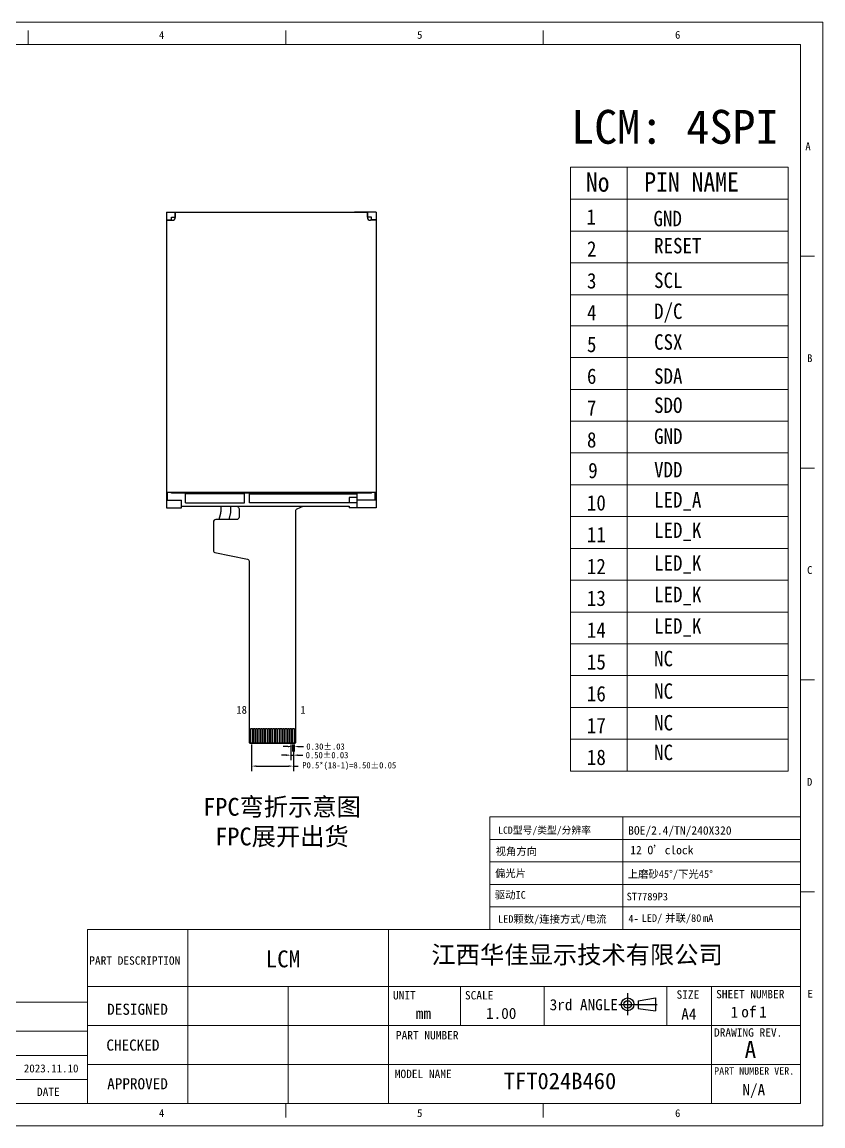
# Model space of a CAD drawing. Header units: millimetres. Extents: x 1912 to 2236, y 228 to 453.
# Drawn here: x 2072.4 to 2235.6, y 228 to 453.1 of the extents above; entities that cross this region are included whole.
import ezdxf
from ezdxf.enums import TextEntityAlignment as Align

# ---------------------------------------------------------------- set-up
doc = ezdxf.new("R2010")
doc.units = ezdxf.units.MM
for name, color, linetype in [('BL', 255, 'Continuous'), ('BL-Housing', 154, 'Continuous'), ('BL-Reflector', 87, 'Continuous'), ('DIM', 3, 'Continuous'), ('LCD', 3, 'Continuous'), ('标注', 3, 'Continuous')]:
    doc.layers.add(name, color=color, linetype=linetype)
doc.styles.add('ROMANS', font='')
doc.styles.get("Standard").update_dxf_attribs({"font": 'txt', "bigfont": 'gbcbig.shx'})
doc.styles.add('宋', font='')
doc.styles.add('宋体', font='')
doc.styles.get('ROMANS').set_extended_font_data('KaiTi_GB2312')
doc.styles.get('宋').set_extended_font_data('SimSun')
doc.styles.get('宋体').set_extended_font_data('SimSun')
doc.dimstyles.new('ISO-25$0', dxfattribs={"dimscale": 0.8, "dimtxt": 1.6, "dimasz": 1.2, "dimexe": 1.25, "dimexo": 0.3, "dimtad": 0, "dimzin": 1, "dimdsep": 46, "dimtxsty": 'Standard', "dimcen": 2, "dimclrd": 3, "dimclre": 3, "dimclrt": 3, "dimadec": 0, "dimazin": 0, "dimtfac": 1, "dimtmove": 0, "dimatfit": 3, "dimfxl": 0, "dimlwd": -1, "dimarcsym": 0})

# ---------------------------------------------------------------- blocks, each defined once
blk = doc.blocks.new('THIRD-PROJ_BL0')
at = {"linetype": 'Continuous'}
blk.add_line((257.13, 38.11), (257.13, 34.11), dxfattribs=at)
at = {"color": 7, "linetype": 'Continuous'}
for p, q in [((255.59, 36.06), (262.41, 36.06)), ((259.04, 36.73), (262.11, 37.22)), ((259.04, 36.73), (259.04, 35.31)), ((262.11, 37.22), (262.11, 34.94)), ((259.04, 35.31), (262.11, 34.94))]:
    blk.add_line(p, q, dxfattribs=at)
for centre, radius in [((257.13, 36.08), 1.14), ((257.13, 36.06), 0.67)]:
    blk.add_circle(centre, radius, dxfattribs=at)
blk = doc.blocks.new('1asdf234adf')
at = {"color": 6}
for p, q in [((1310.81, -5354.91), (1349.93, -5354.91)), ((1310.81, -5355.96), (1310.81, -5354.91)), ((1349.93, -5355.96), (1349.93, -5354.91)), ((1309.01, -5356.56), (1310.21, -5356.56)), ((1309.01, -5356.56), (1309.01, -5411.96)), ((1351.73, -5356.56), (1350.53, -5356.56)), ((1351.73, -5356.56), (1351.73, -5411.96)), ((1309.01, -5411.96), (1351.73, -5411.96))]:
    blk.add_line(p, q, dxfattribs=at)
for centre, start, end in [((1310.21, -5355.96), 270, 0), ((1350.53, -5355.96), 180, 270)]:
    blk.add_arc(centre, 0.6, start, end, dxfattribs=at)
blk = doc.blocks.new('zw$F565')
at = {"ltscale": 5}
for p, q in [((0, 58.71), (0.97, 58.71)), ((41.75, 59.24), (41.02, 59.24)), ((0.97, 2.95), (0.97, 3.2))]:
    blk.add_line(p, q, dxfattribs=at)
at = {"color": 7}
blk.add_line((38.86, 2.08), (37.22, 2.08), dxfattribs=at)
at = {"layer": 'BL-Housing', "color": 7, "ltscale": 5}
for p, q in [((0, 60.26), (4.4, 60.26)), ((0, 60.26), (0, 58.71)), ((0, 58.71), (0, 58.46)), ((0.97, 58.61), (0.97, 59.24)), ((0.97, 59.24), (1.8, 59.24)), ((1.7, 60.26), (1.7, 59.24)), ((1.8, 60.06), (1.7, 60.06)), ((42.72, 60.26), (38.32, 60.26)), ((41.02, 60.06), (40.92, 60.06)), ((41.02, 59.24), (41.02, 60.26)), ((41.75, 58.61), (41.75, 59.24)), ((42.72, 58.71), (41.75, 58.71)), ((42.52, 58.71), (42.52, 58.61)), ((42.72, 60.26), (42.72, 59.01)), ((42.72, 59.01), (42.72, 53.36)), ((42.72, 7.16), (42.72, 1.55)), ((0.2, 1.55), (0.2, 3.2)), ((41.75, 2.95), (41.75, 3.2)), ((0, 1.55), (3, 1.55)), ((3, 0), (3, 1.55)), ((3, 0.3), (37.22, 0.3)), ((37.22, 2.08), (37.22, 1.02)), ((37.22, 0.3), (37.22, 0)), ((42.72, 1.55), (38.86, 1.55)), ((42.52, 1.55), (42.52, 1.8))]:
    blk.add_line(p, q, dxfattribs=at)
at = {"layer": 'BL-Housing', "color": 7}
for p, q in [((0, 58.71), (0, 53.36)), ((0.2, 58.61), (0.2, 58.71)), ((42.52, 58.61), (42.52, 58.71)), ((0, 7.16), (0, 0)), ((3.86, 1.02), (3.86, 2.85)), ((15.86, 2.85), (3.86, 2.85)), ((15.86, 1.02), (15.86, 2.85)), ((16.86, 1.02), (16.86, 2.85)), ((16.86, 2.85), (38.86, 2.85)), ((38.86, 0), (38.86, 2.85)), ((42.52, 1.55), (42.52, 3.2)), ((0, 0), (3, 0)), ((3.86, 1.02), (15.86, 1.02)), ((38.86, 1.02), (16.86, 1.02)), ((42.72, 0), (37.22, 0)), ((42.72, 1.8), (42.72, 0))]:
    blk.add_line(p, q, dxfattribs=at)
at = {"layer": 'BL-Reflector', "color": 7}
blk.add_line((41.75, 2.95), (0.97, 2.95), dxfattribs=at)
blk.add_blockref('1asdf234adf', (-1309.01, 5415.17))
blk = doc.blocks.new('*D137')
at = {"layer": 'BL', "color": 3}
for p, q in [((2126.56, 305.38), (2125.6, 305.38)), ((2127.52, 305.38), (2127.82, 305.38)), ((2128.78, 305.38), (2129.74, 305.38))]:
    blk.add_line(p, q, dxfattribs=at)
at = {"layer": 'BL', "color": 3, "lineweight": -2}
for p, q in [((2127.52, 305.83), (2127.52, 304.38)), ((2127.82, 305.83), (2127.82, 304.38))]:
    blk.add_line(p, q, dxfattribs=at)
at = {"layer": 'BL', "color": 3}
for points in [[(2126.56, 305.22), (2126.56, 305.54), (2127.52, 305.38)], [(2128.78, 305.54), (2128.78, 305.22), (2127.82, 305.38)]]:
    blk.add_solid(points, dxfattribs=at)
at = {"layer": 'Defpoints', "color": 0}
for p in [(2127.52, 306.07), (2127.82, 306.07), (2127.82, 305.38)]:
    blk.add_point(p, dxfattribs=at)
at = {"layer": 'BL', "color": 7, "insert": (2134.23, 305.38), "char_height": 1.28, "attachment_point": 5, "style": '宋'}
blk.add_mtext('0.30%%P.03', dxfattribs=at)
blk = doc.blocks.new('*D138')
at = {"layer": 'BL', "color": 3, "lineweight": -2}
for p, q in [((2127.17, 305.83), (2127.17, 302.63)), ((2127.67, 305.83), (2127.67, 302.63))]:
    blk.add_line(p, q, dxfattribs=at)
at = {"layer": 'BL', "color": 3}
for p, q in [((2126.21, 303.63), (2125.25, 303.63)), ((2127.17, 303.63), (2127.67, 303.63)), ((2128.63, 303.63), (2129.59, 303.63))]:
    blk.add_line(p, q, dxfattribs=at)
for points in [[(2126.21, 303.47), (2126.21, 303.79), (2127.17, 303.63)], [(2128.63, 303.79), (2128.63, 303.47), (2127.67, 303.63)]]:
    blk.add_solid(points, dxfattribs=at)
at = {"layer": 'Defpoints', "color": 0}
for p in [(2127.17, 306.07), (2127.67, 306.07), (2127.67, 303.63)]:
    blk.add_point(p, dxfattribs=at)
at = {"layer": 'BL', "color": 7, "insert": (2134.54, 303.63), "char_height": 1.28, "attachment_point": 5, "style": '宋'}
blk.add_mtext('0.50%%P0.03', dxfattribs=at)
blk = doc.blocks.new('*D139')
at = {"layer": 'BL', "color": 3, "lineweight": -2}
for p, q in [((2119.17, 305.83), (2119.17, 300.4)), ((2127.67, 305.83), (2127.67, 300.4))]:
    blk.add_line(p, q, dxfattribs=at)
at = {"layer": 'BL', "color": 3}
for p, q in [((2120.13, 301.4), (2126.71, 301.4)), ((2127.67, 301.4), (2128.63, 301.4))]:
    blk.add_line(p, q, dxfattribs=at)
for points in [[(2120.13, 301.56), (2120.13, 301.24), (2119.17, 301.4)], [(2126.71, 301.24), (2126.71, 301.56), (2127.67, 301.4)]]:
    blk.add_solid(points, dxfattribs=at)
at = {"layer": 'Defpoints', "color": 0}
for p in [(2119.17, 306.07), (2127.67, 306.07), (2127.67, 301.4)]:
    blk.add_point(p, dxfattribs=at)
at = {"layer": 'BL', "color": 7, "insert": (2139.06, 301.4), "char_height": 1.28, "attachment_point": 5, "style": '宋'}
blk.add_mtext('P0.5*(18-1)=8.50%%P0.05', dxfattribs=at)

msp = doc.modelspace()

# ---------------------------------------------------------------- linework, layer by layer
at = {"color": 7, "linetype": 'Continuous', "lineweight": 9}
for p, q in [((1911.678, 453.083), (2235.596, 453.083)), ((2235.596, 453.083), (2235.596, 228.045)), ((2201.249, 448.537), (2231.05, 448.537)), ((2231.05, 448.537), (2231.05, 335.001)), ((1911.678, 228.045), (2235.596, 228.045))]:
    msp.add_line(p, q, dxfattribs=at)
at = {"linetype": 'Continuous', "lineweight": 9}
for p, q in [((2073.649, 448.537), (2073.649, 451.378)), ((2126.123, 448.537), (2126.123, 451.378)), ((2178.598, 448.537), (2178.598, 451.378)), ((1916.224, 448.537), (2231.05, 448.537)), ((2231.05, 448.537), (2231.05, 232.591)), ((2231.05, 405.348), (2233.892, 405.348)), ((2231.05, 362.159), (2233.892, 362.159)), ((2231.05, 318.969), (2233.892, 318.969)), ((2231.05, 275.78), (2233.892, 275.78)), ((1916.224, 232.591), (2231.05, 232.591)), ((2126.123, 232.591), (2126.123, 229.75)), ((2178.598, 232.591), (2178.598, 229.75))]:
    msp.add_line(p, q, dxfattribs=at)
at = {"lineweight": 9}
for p, q in [((2196.919, 448.537), (2213.985, 448.537)), ((2213.985, 448.537), (2231.05, 448.537)), ((2231.05, 344.683), (2231.05, 448.537)), ((2231.05, 411.076), (2231.05, 331.657))]:
    msp.add_line(p, q, dxfattribs=at)
at = {"color": 7, "lineweight": 9}
msp.add_line((2231.05, 448.537), (2231.05, 340.732), dxfattribs=at)
at = {"color": 4, "linetype": 'Continuous', "lineweight": 9}
for p, q in [((2231.05, 291.035), (2167.691, 291.035)), ((2167.691, 268.108), (2167.691, 291.035)), ((2194.812, 268.108), (2194.812, 291.035)), ((2231.05, 286.45), (2167.691, 286.45)), ((2231.05, 281.865), (2167.691, 281.865)), ((2231.05, 277.279), (2167.691, 277.279)), ((2231.05, 272.694), (2167.691, 272.694)), ((2085.685, 232.591), (2085.685, 268.108)), ((2231.05, 268.108), (2085.685, 268.108)), ((2106.143, 232.591), (2106.143, 268.108)), ((2147.059, 232.591), (2147.059, 268.108)), ((2231.05, 268.108), (2161.11, 268.108)), ((2231.05, 268.108), (2167.691, 268.108)), ((2147.059, 232.591), (2147.059, 263.846)), ((2147.059, 256.459), (2085.685, 256.459)), ((2126.601, 232.591), (2126.601, 256.459)), ((2231.05, 256.459), (2147.059, 256.459)), ((2161.72, 248.503), (2161.72, 256.459)), ((2178.769, 248.503), (2178.769, 256.459)), ((2203.773, 248.503), (2203.773, 256.459)), ((2212.865, 232.591), (2212.865, 256.459)), ((2085.685, 253.272), (2005.746, 253.272)), ((2147.059, 248.503), (2085.685, 248.503)), ((2231.05, 248.503), (2147.059, 248.503)), ((2085.685, 247.347), (2005.746, 247.347)), ((2085.685, 243.957), (2085.685, 232.591)), ((2085.685, 242.428), (2005.746, 242.428)), ((2147.059, 240.547), (2085.685, 240.547)), ((2231.05, 240.547), (2147.059, 240.547)), ((2085.685, 237.51), (2005.746, 237.51)), ((2085.685, 232.591), (1988.14, 232.591)), ((2147.059, 232.591), (2085.685, 232.591))]:
    msp.add_line(p, q, dxfattribs=at)
at = {"layer": 'BL', "color": 30}
msp.add_lwpolyline([(2116.159, 354.369), (2116.311, 354.296, -0.2895376), (2116.597, 353.845), (2116.597, 352.169, -0.4142136), (2116.097, 351.669), (2111.87, 351.669, 0.4142136), (2111.37, 351.169), (2111.37, 345.393, 0.3085201), (2111.688, 344.928), (2118.349, 343.572, -0.3085201), (2118.666, 343.106), (2118.666, 306.269, 0.4142136), (2118.866, 306.069), (2127.966, 306.069, 0.4142136), (2128.166, 306.269), (2128.166, 353.404, -0.3014777), (2128.472, 353.864), (2129.667, 354.369)], format="xyb", dxfattribs=at)
at = {"layer": 'BL', "color": 2}
for points in [[(2119.016, 309.069), (2119.316, 309.069), (2119.316, 306.069), (2119.016, 306.069)], [(2119.516, 309.069), (2119.816, 309.069), (2119.816, 306.069), (2119.516, 306.069)], [(2120.016, 309.069), (2120.316, 309.069), (2120.316, 306.069), (2120.016, 306.069)], [(2120.516, 309.069), (2120.816, 309.069), (2120.816, 306.069), (2120.516, 306.069)], [(2121.016, 309.069), (2121.316, 309.069), (2121.316, 306.069), (2121.016, 306.069)], [(2121.516, 309.069), (2121.816, 309.069), (2121.816, 306.069), (2121.516, 306.069)], [(2122.016, 309.069), (2122.316, 309.069), (2122.316, 306.069), (2122.016, 306.069)], [(2122.516, 309.069), (2122.816, 309.069), (2122.816, 306.069), (2122.516, 306.069)], [(2123.016, 309.069), (2123.316, 309.069), (2123.316, 306.069), (2123.016, 306.069)], [(2123.516, 309.069), (2123.816, 309.069), (2123.816, 306.069), (2123.516, 306.069)], [(2124.016, 309.069), (2124.316, 309.069), (2124.316, 306.069), (2124.016, 306.069)], [(2124.516, 309.069), (2124.816, 309.069), (2124.816, 306.069), (2124.516, 306.069)], [(2125.016, 309.069), (2125.316, 309.069), (2125.316, 306.069), (2125.016, 306.069)], [(2125.516, 309.069), (2125.816, 309.069), (2125.816, 306.069), (2125.516, 306.069)], [(2126.016, 309.069), (2126.316, 309.069), (2126.316, 306.069), (2126.016, 306.069)], [(2126.516, 309.069), (2126.816, 309.069), (2126.816, 306.069), (2126.516, 306.069)], [(2127.016, 309.069), (2127.316, 309.069), (2127.316, 306.069), (2127.016, 306.069)], [(2127.516, 309.069), (2127.816, 309.069), (2127.816, 306.069), (2127.516, 306.069)]]:
    msp.add_lwpolyline(points, close=True, dxfattribs=at)
at = {"layer": 'DIM', "color": 7, "lineweight": 9}
for points in [[(2184.179, 300.383), (2184.179, 423.478), (2228.522, 423.478), (2228.522, 300.383)], [(2195.678, 423.478), (2195.678, 300.383)], [(2184.179, 416.962), (2228.522, 416.962)], [(2184.179, 410.477), (2228.522, 410.477)], [(2184.179, 403.992), (2228.522, 403.992)], [(2184.179, 397.506), (2228.522, 397.506)], [(2184.179, 391.178), (2228.522, 391.178)], [(2184.179, 384.693), (2228.522, 384.693)], [(2184.179, 378.207), (2228.522, 378.207)], [(2184.179, 371.722), (2228.522, 371.722)], [(2184.179, 365.237), (2228.522, 365.237)], [(2184.179, 358.751), (2228.522, 358.751)], [(2184.179, 352.266), (2228.522, 352.266)], [(2184.179, 345.781), (2228.522, 345.781)], [(2184.179, 339.295), (2228.522, 339.295)], [(2184.179, 332.81), (2228.522, 332.81)], [(2184.179, 326.325), (2228.522, 326.325)], [(2184.179, 319.839), (2228.522, 319.839)], [(2184.179, 313.354), (2228.522, 313.354)], [(2184.179, 306.869), (2228.522, 306.869)], [(2184.179, 300.383), (2228.522, 300.383)]]:
    msp.add_lwpolyline(points, dxfattribs=at)
at = {"layer": 'LCD', "color": 7}
for p, q in [((2112.94, 353.355), (2112.94, 354.369)), ((2112.94, 353.355), (2112.94, 354.369)), ((2114.94, 353.444), (2114.94, 354.369)), ((2114.94, 353.444), (2114.94, 354.369)), ((2112.531, 351.749), (2112.879, 352.932)), ((2112.679, 352.25), (2112.879, 352.932)), ((2114.592, 351.669), (2114.906, 353.128)), ((2114.717, 352.25), (2114.906, 353.128))]:
    msp.add_line(p, q, dxfattribs=at)
for centre, start, end in [((2111.44, 353.355), 343.62162, 0), ((2111.44, 353.355), 343.62162, 0), ((2113.44, 353.444), 347.86092, 0), ((2113.44, 353.444), 347.86092, 0), ((2113.97, 351.326), 163.62162, 166.78843)]:
    msp.add_arc(centre, 1.5, start, end, dxfattribs=at)

# ---------------------------------------------------------------- block references
at = {"color": 4, "linetype": 'Continuous', "lineweight": 9, "xscale": 1.136555836416139, "yscale": 1.136555836416139, "zscale": 1.136555836416139}
msp.add_blockref('THIRD-PROJ_BL0', (1903.541, 211.828), dxfattribs=at)
at = {"layer": 'BL', "color": 30}
msp.add_blockref('zw$F565', (2101.843, 354.069), dxfattribs=at)

# ---------------------------------------------------------------- texts
at = {"color": 4, "linetype": 'Continuous', "lineweight": 9, "style": '宋体'}
for s, height, p in [('4', 1.591, (2100.288, 449.66)), ('5', 1.591, (2152.887, 449.678)), ('6', 1.591, (2205.465, 449.687)), ('A', 1.591, (2232.018, 426.965)), ('B', 1.591, (2232.376, 383.762)), ('C', 1.591, (2232.376, 340.573)), ('18', 1.5912, (2116.049, 312.076)), ('1', 1.591, (2129.095, 312.076)), ('D', 1.591, (2232.348, 297.39)), ('PART DESCRIPTION', 1.70483, (2086.076, 260.907)), ('UNIT', 1.7048, (2147.981, 253.829)), ('SCALE', 1.7048, (2162.643, 253.829)), ('SIZE', 1.7048, (2205.764, 253.975)), ('SHEET NUMBER', 1.70483, (2213.834, 254.059)), ('E', 1.591, (2232.472, 254.194)), ('3rd ANGLE', 2.2731, (2179.905, 251.628)), ('DRAWING REV.', 1.70483, (2213.404, 246.243)), ('PART NUMBER', 1.70483, (2148.575, 245.68)), ('MODEL NAME', 1.7048, (2148.34, 237.798)), ('PART NUMBER VER.', 1.49869, (2213.434, 238.504)), ('4', 1.591, (2100.288, 229.877)), ('5', 1.591, (2152.887, 229.859)), ('6', 1.591, (2205.465, 229.85))]:
    msp.add_text(s, height=height, dxfattribs=at).set_placement(p)
at = {"color": 1, "linetype": 'Continuous', "lineweight": 9, "style": '宋体'}
for s, height, p in [('LCM: 4SPI ', 6.9046, (2207.766, 428.275)), ('LCM ', 3.4523, (2126.719, 260.376)), ('A', 3.452, (2220.817, 241.908))]:
    msp.add_text(s, height=height, dxfattribs=at).set_placement(p, align=Align.CENTER)
at = {"color": 0, "linetype": 'Continuous', "lineweight": 9, "style": '宋体'}
for s, height, rotation, p in [('LCD型号/类型/分辨率', 1.46156, 359.99988, (2178.869, 287.611)), ('视角方向', 1.5466, 359.99988, (2173.121, 283.234)), ('偏光片', 1.5466, 0.00012, (2171.929, 278.769)), ('驱动IC', 1.5466, 0.00012, (2171.887, 274.365)), ('LED颗数/连接方式/电流', 1.54663, 0.00012, (2180.435, 269.452))]:
    msp.add_text(s, height=height, rotation=rotation, dxfattribs=at).set_placement(p, align=Align.CENTER)
at = {"color": 1, "lineweight": 9}
for s, height, style, p in [('12 O’clock', 1.7195, '宋体', (2196.334, 283.421)), ('4-', 1.5476, '宋体', (2195.952, 269.53)), ('LED/', 1.5476, '宋体', (2198.637, 269.647)), ('并联/80', 1.5476, '宋体', (2203.444, 269.647)), ('mA', 1.5476, '宋体', (2211.147, 269.647)), ('2023.11.10', 1.6369, '宋', (2072.747, 238.953))]:
    msp.add_text(s, height=height, dxfattribs=dict(at, style=style)).set_placement(p)
at = {"color": 4, "linetype": 'Continuous', "lineweight": 9, "style": '宋体'}
for s, height, p in [('DESIGNED', 2.2731, (2095.914, 250.693)), ('1.00', 2.2731, (2170.031, 249.851)), ('1', 2.273, (2217.54, 250.09)), ('of', 2.2731, (2220.508, 250.179)), ('1', 2.273, (2223.378, 250.132)), ('mm', 2.2731, (2154.176, 249.851)), ('A4', 2.2731, (2208.281, 249.713)), ('CHECKED', 2.2731, (2094.973, 243.388)), ('APPROVED', 2.2731, (2095.914, 235.506)), ('N/A', 2.2731, (2221.509, 234.285)), ('DATE', 1.7048, (2077.741, 234.142))]:
    msp.add_text(s, height=height, dxfattribs=at).set_placement(p, align=Align.CENTER)
at = {"color": 2, "lineweight": 9, "insert": (2162.565, 238.9), "char_height": 3.3696, "width": 43.70247, "attachment_point": 1, "style": '宋体'}
msp.add_mtext('{\\fSimSun|b0|i0|c134|p2;\\W3.48546; }{\\C1;TFT024B460}', dxfattribs=at)
at = {"color": 1, "lineweight": 9, "style": '宋体'}
for tag, p, height in [('BOE/2.4/TN/240X320', (2195.917, 287.427), 1.72), ('上磨砂45°/下光45°', (2195.806, 278.616), 1.548), ('ST7789P3', (2195.597, 274.027), 1.548)]:
    msp.add_attdef(tag, p, '', height=height, dxfattribs=at)
at = {"layer": 'DIM', "color": 7, "lineweight": 9, "style": 'ROMANS', "width": 0.9}
for s, p in [('No', (2189.701, 418.484)), ('PIN NAME', (2208.827, 418.535))]:
    msp.add_text(s, height=3.9374, dxfattribs=at).set_placement(p, align=Align.CENTER)
for s, height, p in [('1', 3.15, (2187.406, 411.772)), ('GND', 3.1499, (2201.07, 411.453)), ('2', 3.15, (2187.512, 405.257)), ('RESET', 3.1499, (2201.188, 405.926)), ('3', 3.15, (2187.512, 398.771)), ('SCL', 3.1499, (2201.188, 398.869)), ('4', 3.15, (2187.512, 392.286)), ('D/C', 3.1499, (2201.188, 392.559)), ('CSX', 3.1499, (2201.188, 386.288)), ('5', 3.15, (2187.512, 385.801)), ('6', 3.15, (2187.512, 379.315)), ('SDA', 3.1499, (2201.188, 379.335)), ('7', 3.15, (2187.512, 372.83)), ('SDO', 3.1499, (2201.188, 373.396)), ('8', 3.15, (2187.512, 366.345)), ('GND', 3.1499, (2201.188, 367.083)), ('9', 3.15, (2187.771, 360.096)), ('VDD', 3.1499, (2201.188, 360.252)), ('10', 3.1499, (2187.502, 353.505)), ('LED_A', 3.1499, (2201.188, 354.104)), ('LED_K', 3.1499, (2201.188, 347.913)), ('11', 3.1499, (2187.502, 347.02)), ('LED_K', 3.1499, (2201.188, 341.213)), ('12', 3.1499, (2187.502, 340.535)), ('LED_K', 3.1499, (2201.188, 334.799)), ('13', 3.1499, (2187.502, 334.049)), ('LED_K', 3.1499, (2201.188, 328.392)), ('14', 3.1499, (2187.502, 327.564)), ('15', 3.1499, (2187.502, 321.079)), ('NC', 3.1499, (2201.188, 321.749)), ('16', 3.1499, (2187.502, 314.593)), ('NC', 3.1499, (2201.188, 315.118)), ('17', 3.1499, (2187.502, 308.108)), ('NC', 3.1499, (2201.188, 308.664)), ('18', 3.1499, (2187.502, 301.623)), ('NC', 3.1499, (2201.188, 302.623))]:
    msp.add_text(s, height=height, dxfattribs=at).set_placement(p)
at = {"layer": '标注', "color": 30, "lineweight": 9, "char_height": 2.0736, "width": 79.40991, "attachment_point": 1, "style": '宋'}
for s, insert in [('{\\H1.75x;\\C4;FPC弯折示意图\\P FPC展开出货}', (2109.291, 294.918)), ('{\\H1.75x;\\C4;江西华佳显示技术有限公司}', (2155.802, 264.765))]:
    msp.add_mtext(s, dxfattribs=dict(at, insert=insert))

# ---------------------------------------------------------------- dimensions: what is measured, and where the dimension line sits
at = {"layer": 'BL', "color": 2}
for base, p1, p2, text, picture, middle in [((2127.666, 301.404), (2119.166, 306.069), (2127.666, 306.069), 'P0.5*(18-1)=<>%%P0.05', '*D139', (2139.06, 301.404)), ((2127.666, 303.635), (2127.166, 306.069), (2127.666, 306.069), '<>%%P0.03', '*D138', (2134.538, 303.635)), ((2127.816, 305.381), (2127.516, 306.069), (2127.816, 306.069), '<>%%P.03', '*D137', (2134.233, 305.381))]:
    dim = msp.add_linear_dim(base=base, p1=p1, p2=p2, text=text, dimstyle='ISO-25$0', override={"dimtxsty": '宋', "dimclrt": 7, "dimarcsym": 1}, dxfattribs=at)
    dim.commit()
    dim.dimension.update_dxf_attribs({"geometry": picture, "text_midpoint": middle})

doc.saveas('drawing.dxf')
